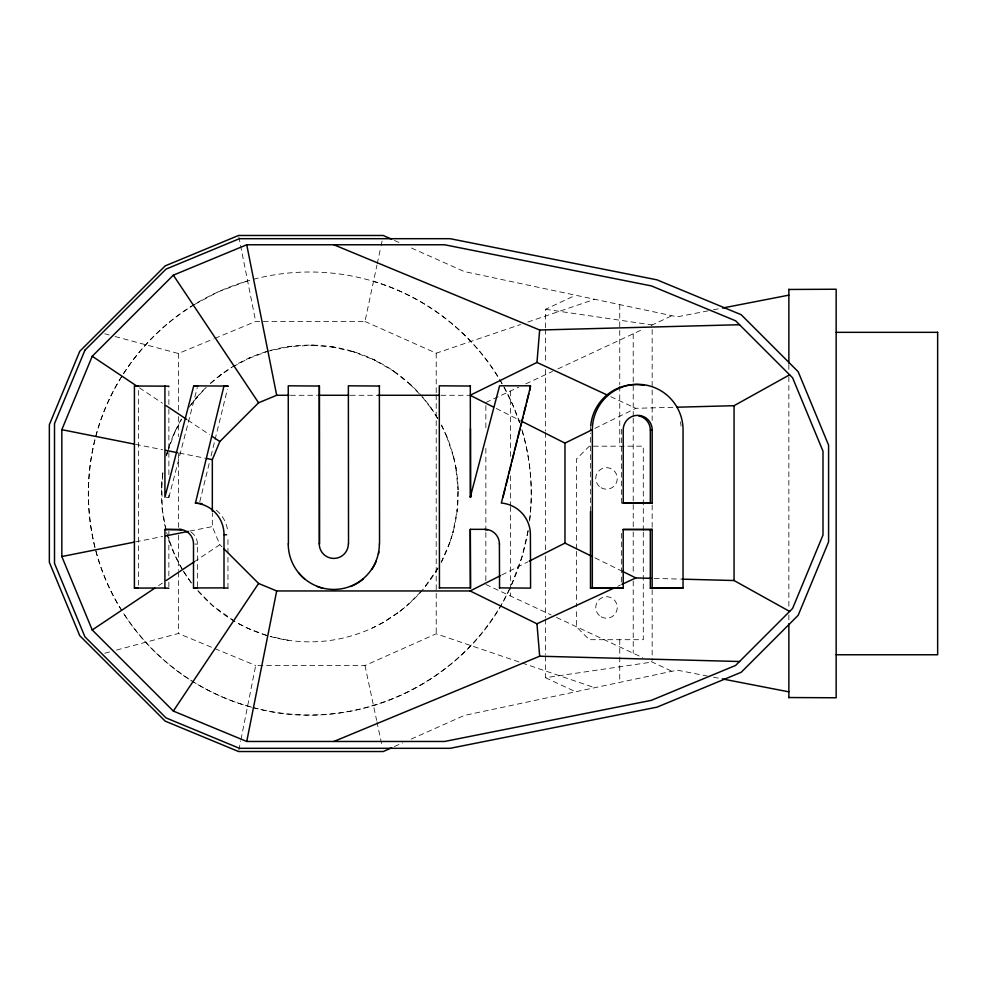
<?xml version="1.0" encoding="UTF-8"?>
<svg xmlns="http://www.w3.org/2000/svg" width="987" height="987" viewBox="0 0 987 987"><rect width="100%" height="100%" fill="white"/><g stroke="black" fill="none" stroke-linecap="round" stroke-linejoin="round"><path stroke-width="0.74" stroke-dasharray="4.93 3.7" d="M138.365 585.266L138.377 389.31M168.863 586.722L168.863 582.108M168.863 575.939L168.863 537.409M168.863 535.867L168.863 531.24M166.235 497.312L168.863 497.473L168.863 492.908M168.876 474.611L168.876 450.22M168.876 448.69L168.876 406.002M168.876 404.473L168.876 386.188M197.462 586.697L197.462 544.195A14.546 14.299 -86.4 0 0 189.738 531.29M227.96 588.141L227.96 554.669M227.96 553.139L227.96 536.397M590.497 511.389L590.497 433.12M621.366 581.997L621.366 574.286M621.366 572.744L621.366 529.6M621.366 503.197L621.378 430.098A14.546 14.484 83.1 0 1 621.933 426.088M161.806 482.742L162.312 509.711L166.248 531.018M161.523 488.072L162.843 473.501M529.488 520.939C533.375 490.921 530.747 460.127 522.283 431.085M162.806 473.353L162.312 477.264L162.781 474.389M528.094 530.772L522.012 556.816L511.241 585.414M238.866 750.021L240.668 740.966M240.976 739.46L255.682 665.522L364.98 665.522L436.217 633.802L520.568 662.487M214.907 338.368L255.682 321.478L364.98 321.478L376.948 265.133M377.268 263.652L380.735 247.342M381.056 245.849L382.314 239.927M166.593 455.278L167.272 452.465M199.756 501.877L209.589 461.867M211.045 455.945L214.685 441.127M215.055 439.647L227.429 389.26M168.863 497.473L197.289 387.607M166.581 454.736L167.272 452.293M166.248 455.957L167.124 453.218M167.556 451.849L175.242 430.961L173.243 435.464L181.398 419.524M441.152 562.43L450.208 541.394L449.739 542.727L453.329 531.018L452.934 532.462L457.265 509.711L457.067 511.365L458.054 488.072L458.104 489.897L455.686 466.543L456.031 468.504L453.329 455.957L453.835 457.98L446.334 435.464L447.197 437.537L441.374 425.163M509.477 589.227C466.518 683.337 352.347 735.957 252.894 707.519M438.031 567.858L423.189 589.165M121.648 376.627C76.986 446.914 77.393 542.492 122.919 612.261M123.474 373.752C141.388 346.018 165.434 322.157 193.674 304.995M189.122 407.162L198.732 395.108L195.747 398.575L206.32 387.385M420.869 591.669L408.174 604.537L408.791 603.982L399.871 611.372L400.463 610.916L382.401 622.871L372.309 628.04M210.774 383.215L222.581 373.456L219.114 376.059L231.797 367.46M158.586 585.624L162.411 583.07M194.303 561.751L219.83 544.701L212.328 526.602L212.328 512.907M194.895 304.267L217.782 292.029L246.454 281.258M233.092 366.695L250.538 357.467L246.812 359.145L266.601 351.705M501.741 575.002L527.86 561.837M594.951 428.383L635.825 408.31L674.195 407.286M545.478 327.783L545.478 309.289L575.631 295.224M485.851 402.511L518.804 387.138M525.775 383.881L552.523 371.42M557.877 368.916L642.808 329.313M651.149 325.426L671.987 315.704M617.726 586.327L620.502 585.032M394.442 746.542L402.832 742.816M411.221 739.078L464.334 715.427L677.279 670.161L707.432 676.033M115.047 336.53L178.363 353.506L213.5 338.948M364.98 321.478L436.217 353.198L520.568 324.513M527.835 322.046L594.729 299.283M104.745 653.234L110.63 651.654M116.515 650.075L178.363 633.494L213.5 648.052M267.045 351.409L291.905 346.203L288.179 346.696L313.373 345.166L309.782 345.117L334.766 347.239L331.385 346.696L355.628 352.384L352.532 351.409L375.541 360.489L372.765 359.145L394.072 371.383L391.654 369.755L410.826 384.844L408.791 382.993L421.523 396.108M135.577 541.875L162.67 536.484M189.763 531.092L212.328 526.602M708.111 310.843L677.279 316.839L464.334 271.573L408.421 246.676M713.465 309.795L721.003 308.339M545.478 656.133L545.478 677.711L652.16 662.043M290.499 395.281L316.593 395.281M350.373 395.281L378.009 395.281M440.955 395.281L468.578 395.281M654.245 578.419L680.339 579.11M194.834 544.022L197.462 544.195M545.478 309.289L652.16 324.957M288.179 640.267L270.709 636.541M713.465 677.205L722.78 679.007M135.577 444.36L162.67 449.739M179.227 453.033L204.815 458.128M104.745 333.766L109.162 334.951M251.599 707.186C199.867 693.232 153.775 659.748 124.535 614.852M373.111 281.258C425.348 296.754 471.367 332.212 499.311 379.008M267.045 635.566L248.156 628.448L237.176 622.871M522.024 662.98L594.729 687.717M214.907 648.632L255.682 665.522M394.442 240.458L400.031 242.938M610.756 396.675L635.825 408.31M485.851 584.489L551.128 614.938M556.483 617.43L642.808 657.687M651.149 661.574L671.987 671.296M545.478 677.711L575.631 691.776M594.951 557.84L620.835 570.56M496.239 408.458L519.606 420.24M234.635 621.341L212.624 605.611L195.747 588.388M139.438 387.817L162.411 403.165M187.925 420.215L209.626 434.712M219.83 544.701L221.976 546.847M422.51 397.23L431.887 409.21L430.443 407.162L437.846 418.759M191.009 582.404L183.138 570.782M500.002 380.205L502.087 383.77M182.422 569.536L174.822 555.113L167.815 536.509M504.172 387.348L512.833 405.04L519.594 422.757M364.98 665.522L376.639 720.387M376.948 721.867L382.314 747.073M238.866 236.979L255.682 321.478M788.86 364.524L788.86 372.074M788.86 376.824L788.86 608.819M788.86 614.926L788.86 624.623M652.16 329.572L652.16 420.388M652.16 505.048L652.16 528.131M652.16 589.708L652.16 660.5M643.29 530.661L643.29 446.186L589.313 446.186L576.408 459.078L576.408 549.87M643.29 532.19L643.29 639.699L589.313 639.699L576.408 626.794L576.408 608.337M633.222 333.779L633.222 416.711M633.222 418.254L633.222 530.352M633.222 531.894L633.222 574.89M633.222 581.035L633.222 653.221M619.75 304.601L619.75 384.622M619.75 386.164L619.75 446.186M619.75 639.699L619.75 682.399M576.408 551.4L576.408 606.795M545.478 329.325L545.478 363.241M545.478 369.409L545.478 431.072M545.478 432.614L545.478 549.771M545.478 555.928L545.478 617.591M545.478 619.133L545.478 654.591M510.427 391.049L510.427 458.832M510.427 475.783L510.427 505.06M510.427 506.59L510.427 595.951M485.851 405.571L485.851 430.036M485.851 448.382L485.851 530.969M485.851 532.499L485.851 582.959M436.217 353.198L436.217 393.282M436.217 394.825L436.217 633.802M178.363 353.506L178.363 410.432M178.363 416.576L178.363 436.575M178.363 453.502L178.363 527.342M178.363 535.04L178.363 570.424M178.363 571.954L178.363 633.494M216.35 510.23A31.695 31.152 -86.4 0 1 227.874 532.524M441.423 425.052A148.371 148.371 0 0 1 441.423 561.924M437.932 568.253A148.371 148.371 0 0 1 196.425 589.202M191.527 583.083A148.371 148.371 0 0 1 162.929 472.366M166.396 455.402A148.371 148.371 0 0 1 181.633 418.722M190.849 404.793A148.371 148.371 0 0 1 205.839 387.62M210.354 383.363A148.371 148.371 0 0 1 437.932 418.722M521.852 429.641A221.47 221.47 0 0 1 529.575 520.729M528.107 530.685A221.47 221.47 0 0 1 198.338 684.879A221.47 221.47 0 0 1 169.678 321.959A221.47 221.47 0 0 1 519.569 422.473M590.497 430.061A45.562 45.353 83.1 0 1 590.584 427.322M680.462 421.881A45.562 45.353 83.1 0 1 681.03 426.076M601.145 487.751A10.746 10.746 0 0 0 617.27 478.436A10.746 10.746 0 0 0 601.145 469.121A10.746 10.746 0 0 0 601.145 487.751M601.145 616.764A10.746 10.746 0 0 0 617.27 607.449A10.746 10.746 0 0 0 601.145 598.134A10.746 10.746 0 0 0 601.145 616.764"/><path stroke-width="1.48" d="M138.365 588.326L134.405 588.079L134.429 385.991L168.876 386.188M168.863 588.264L164.903 588.018L164.903 529.451L181.842 529.587M164.928 385.929L164.915 497.226L193.723 385.868L227.985 386.065M197.462 588.215L193.501 587.956L193.514 543.936A14.546 14.299 -86.4 0 0 179.215 529.427M227.96 588.141L224 587.894L224.012 534.633A31.695 31.152 -86.4 0 0 195.426 503.111L224.024 385.806M288.414 544.108L288.253 385.806L319.443 386.04L319.43 544.108L319.27 385.806M348.522 544.108L348.362 385.806L379.551 386.04M379.539 544.108L379.378 385.806M439.449 588.116L439.289 385.806L470.491 386.04M470.293 529.328L470.466 588.116L470.293 529.328L484.839 529.328A14.546 14.546 0 0 1 499.385 543.874L499.558 544.108M471.255 494.364L470.478 497.337L470.305 385.806M470.478 497.337L470.478 428.728M499.558 588.116L499.385 543.874M530.599 386.053L501.334 503.049A31.695 31.695 0 0 1 530.401 534.633L530.574 588.116L499.385 587.894M652.173 529.402L650.322 529.637L650.322 588.19L652.16 587.968L652.173 529.402L623.204 529.377L623.204 587.931L590.485 588.116L590.497 511.389M590.485 588.116L592.323 587.894L592.348 429.826A45.562 45.353 83.1 0 1 637.701 384.325A45.562 45.353 83.1 0 1 683.053 429.937L683.041 588.005L650.322 588.19M622.896 503.21L650.334 503.234L650.334 430.135A14.546 14.484 83.1 0 0 638.49 415.811M652.173 503.012L652.173 429.9A14.546 14.484 83.1 0 0 637.701 415.342A14.546 14.484 83.1 0 0 623.216 429.876L623.216 502.975L652.173 503.012L650.334 503.234M493.488 407.063L470.12 395.281L536.965 362.439L539.667 330.016L333.84 244.764M246.738 741.471L444.557 741.471L651.395 700.326L735.599 665.448L792.586 608.461L822.998 535.04L822.998 451.182L792.586 377.774L735.599 320.787L651.395 285.909L444.557 244.764L246.738 244.764L173.33 275.176L92.223 356.27L61.823 429.678L61.823 556.545L92.223 629.965L173.33 711.059L246.738 741.471L276.681 590.954L470.12 590.954L536.965 623.796L614.938 587.623M503 497.349L505.221 488.466M505.961 485.505L508.182 476.61M508.922 473.649L511.143 464.766M511.883 461.805L514.104 452.922M514.844 449.961L517.065 441.066M517.817 438.105L520.038 429.222M520.778 426.261L522.999 417.378M523.739 414.417L525.96 405.521M526.7 402.56L528.921 393.677M529.661 390.716L530.414 385.806L499.595 385.806L470.293 497.103M212.328 511.389L212.328 459.621L219.83 441.534L258.582 402.77L276.681 395.281L288.957 395.281M173.33 711.059L258.582 583.453L224.135 549.006M92.223 629.965L154.749 588.178M166.235 580.504L194.303 561.751M677.267 407.199L734.057 405.694L789.625 374.813M470.12 590.954L500.36 575.705M529.229 561.134L564.971 543.109L592.225 556.508M520.976 420.931L564.971 443.114L592.225 429.727M621.896 584.39L635.825 577.926L651.173 578.333M391.642 747.788L383.252 751.526L238.57 751.526L165.162 721.115L79.762 635.714L49.35 562.306L49.35 424.694L79.762 351.286L165.162 265.885L238.57 235.474L383.252 235.474L391.642 239.212M333.84 741.471L539.667 656.207L739.534 661.512M61.823 556.545L134.072 542.171M165.68 535.892L188.258 531.401M722.509 308.043L788.86 295.15M590.497 430.061L592.348 429.826M650.334 430.135L652.173 429.9M539.667 330.016L739.534 324.723M788.86 289.462L836.162 289.228L836.162 697.772L788.86 697.538M181.731 529.674L164.903 529.451M134.405 588.079L164.903 588.018M193.501 587.956L224 587.894M836.162 332.335L937.65 332.335M318.135 395.281L348.83 395.281M378.009 395.281L439.412 395.281M439.277 587.894L470.293 587.894M836.162 654.763L937.65 654.763L937.65 332.237M622.896 529.6L650.322 529.637M592.323 587.894L623.204 587.931M652.16 587.968L683.041 588.005M681.869 579.147L734.057 580.529L789.625 611.422M224.209 386.053L228.157 386.299M193.723 385.868L197.684 386.127M134.429 385.991L138.377 386.25M195.426 503.111L198.066 503.271M224.012 534.633L226.64 534.794M722.509 678.957L788.86 691.85M61.823 429.678L134.072 444.051M165.68 450.343L177.722 452.737M206.32 458.424L212.328 459.621M258.582 583.453L276.681 590.954M536.965 362.439L607.98 395.38M622.192 571.226L635.825 577.926M92.223 356.27L136.885 386.114M166.235 405.719L186.654 419.364M212.168 436.414L219.83 441.534M484.839 529.328L485.012 529.563A14.546 14.546 0 0 1 487.664 529.797M173.33 275.176L258.582 402.77M246.738 244.764L276.681 395.281M536.965 623.796L539.667 656.207M788.86 289.228L788.86 363.167M788.86 623.833L788.86 697.772M734.057 405.694L734.057 580.529M564.971 443.114L564.971 543.109M348.349 543.874A14.546 14.546 0 0 1 333.803 558.42A14.546 14.546 0 0 1 319.257 543.874M379.366 543.874A45.562 45.562 0 0 1 333.803 589.436A45.562 45.562 0 0 1 288.241 543.874M378.872 551.832A45.562 45.562 0 0 1 378.453 554.015M376.343 560.875A45.562 45.562 0 0 1 371.976 569.24M363.117 579.122A45.562 45.562 0 0 1 350.743 586.463M322.441 588.178A45.562 45.562 0 0 1 317.172 586.451M304.823 579.122A45.562 45.562 0 0 1 298.605 572.818M199.386 503.358A31.695 31.152 -86.4 0 1 202.051 503.691M590.682 425.965A45.562 45.353 83.1 0 1 644.116 385.325M84.919 350.2L54.507 423.62L54.507 563.38L84.919 636.8L166.013 717.894L239.422 748.306L450.146 748.306L656.984 707.161L741.188 672.283L798.175 615.296L828.587 541.875L828.587 445.125L798.175 371.704L741.188 314.717L656.984 279.839L450.146 238.694L239.422 238.694L166.013 269.106L84.919 350.2"/></g></svg>
